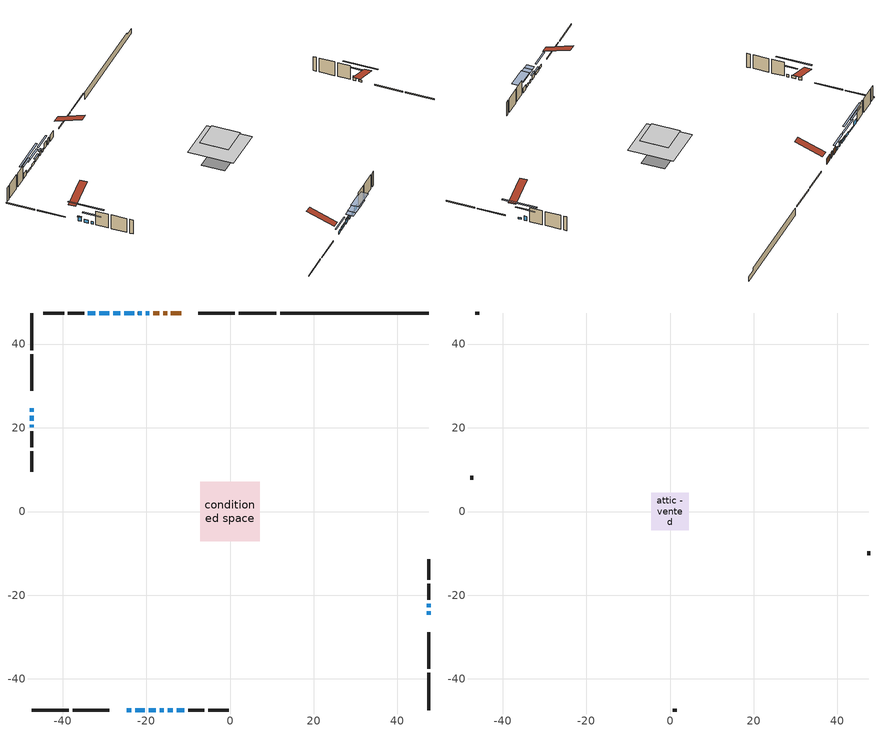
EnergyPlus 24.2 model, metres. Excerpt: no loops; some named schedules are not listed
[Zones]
conditioned space
 floor outside (Floor1 construction): -3.45,-3.45 -3.45,3.45 3.45,3.45 3.45,-3.45 z0.31
 floor adiabatic (AdiabaticFloorConstruction): -7.11,-7.11 -7.11,7.11 7.11,7.11 7.11,-7.11 z2.75
 floor foundation (Slab1 construction): -5.23,-3.63 -5.23,3.63 5.23,3.63 5.23,-3.63 z-2.13
 wall outside (RimJoist1 construction): 11.02,47.41 2.08,47.41 / -47.41,-47.41 -38.47,-47.41 / -47.41,47.41 -47.41,38.47 / 47.41,-47.41 47.41,-38.47 z0.31:0.61
 wall outside (RimJoist2 construction): 1.15,47.41 -7.53,47.41 / -37.54,-47.41 -28.86,-47.41 / -47.41,37.54 -47.41,28.86 / 47.41,-37.54 47.41,-28.86 z0.31:0.61
 wall outside (AdiabaticWallConstruction 1): -11.7,47.41 -14.1,47.41 / -15.03,47.41 -15.97,47.41 / -16.89,47.41 -18.36,47.41 z0.31:2.34
 wall outside (AdiabaticWallConstruction): -19.29,47.41 -20.16,47.41 z0.31:1.17; -21.08,47.41 -21.97,47.41 / -47.41,24.69 -47.41,23.8 / 47.41,-22.93 47.41,-22.03 / -32.16,47.41 -33.94,47.41 z0.31:1.81; -22.9,47.41 -25.24,47.41 z0.31:1.15; -24.69,-47.41 -23.55,-47.41 / -22.62,-47.41 -20.33,-47.41 / -47.41,20.73 -47.41,20.14 z0.31:1.2; -19.41,-47.41 -17.68,-47.41 z0.31:1.78; 47.41,-24.7 47.41,-23.85 z0.31:0.95; -26.16,47.41 -27.94,47.41 z0.31:1.1; -28.87,47.41 -31.23,47.41 z0.31:0.77; -47.41,22.88 -47.41,21.65 z0.31:1.3; -16.75,-47.41 -15.84,-47.41 / -14.91,-47.41 -13.69,-47.41 z0.31:1.23; -12.76,-47.41 -10.93,-47.41 z0.31:1.83
 wall outside (Wall1 construction): -34.87,47.41 -38.71,47.41 / -10,-47.41 -6.16,-47.41 / -47.41,19.21 -47.41,15.37 / 47.41,-21.11 47.41,-17.27 z0.31:5.19
 wall outside (Wall2 construction): -39.64,47.41 -44.57,47.41 / -5.24,-47.41 -0.3,-47.41 / -47.41,14.44 -47.41,9.51 / 47.41,-16.34 47.41,-11.4 z0.31:5.19
 wall foundation (FoundationWall1 construction): 11.95,47.41,-2.13 11.95,47.41,0.31 43.86,47.41,0.31 43.86,47.41,-0.48 47.41,47.41,-0.48 47.41,47.41,-2.13
 window (WindowConstruction): -19.29,47.41 -20.15,47.41 z0.31:1.17
 window (WindowConstruction 8): -21.08,47.41 -21.97,47.41 z0.31:1.81
 window (WindowConstruction 9): -22.9,47.41 -25.24,47.41 z0.31:1.15
 window (WindowConstruction 10): -24.69,-47.41 -23.55,-47.41 z0.31:1.2
 window (WindowConstruction 11): -22.62,-47.41 -20.34,-47.41 z0.31:1.2
 window (WindowConstruction 12): -19.41,-47.41 -17.68,-47.41 z0.31:1.78
 window (WindowConstruction 13): -47.41,24.69 -47.41,23.8 z0.31:1.81
 window (WindowConstruction 14): 47.41,-24.69 47.41,-23.86 z0.31:0.94
 window (WindowConstruction 1): -26.17,47.41 -27.94,47.41 z0.31:1.1
 window (WindowConstruction 15): -28.87,47.41 -31.23,47.41 z0.31:0.77
 window (WindowConstruction 16): -47.41,22.87 -47.41,21.65 z0.31:1.3
 window (WindowConstruction 2): -16.75,-47.41 -15.84,-47.41 z0.31:1.22
 window (WindowConstruction 3): -14.91,-47.41 -13.69,-47.41 z0.31:1.22
 window (WindowConstruction 4): -12.76,-47.41 -10.93,-47.41 z0.31:1.83
 window (WindowConstruction 5): -47.41,20.73 -47.41,20.14 z0.31:1.2
 window (WindowConstruction 6): 47.41,-22.93 47.41,-22.04 z0.31:1.81
 window (WindowConstruction 7): -32.16,47.41 -33.94,47.41 z0.31:1.81
 door (Door): -11.7,47.41 -14.1,47.41 z0.31:2.34
 door (Door 1): -15.03,47.41 -15.97,47.41 z0.31:2.34
 door (Door 2): -16.9,47.41 -18.36,47.41 z0.31:2.34
 ceiling adiabatic (AdiabaticFloorConstruction): 7.11,-7.11 7.11,7.11 -7.11,7.11 -7.11,-7.11 z2.75
attic - vented
 floor to conditioned space (Floor2 construction Reversed): -4.49,-4.49 -4.49,4.49 4.49,4.49 4.49,-4.49 z5.19
 wall outside (Wall3 construction): -45.5,47.41 -46.48,47.41 / 0.63,-47.41 1.61,-47.41 / -47.41,8.58 -47.41,7.6 / 47.41,-10.48 47.41,-9.49 z0.31:5.19
 roof outside (Roof1 construction): -10.77,47.41,5.19 -10.77,38.67,8.1 -8.46,38.67,8.1 -8.46,47.41,5.19; -25.62,-47.41,5.19 -25.62,-38.67,8.1 -27.93,-38.67,8.1 -27.93,-47.41,5.19; -47.41,25.62,5.19 -38.67,25.62,8.1 -38.67,27.93,8.1 -47.41,27.93,5.19; 47.41,-25.62,5.19 38.67,-25.62,8.1 38.67,-27.93,8.1 47.41,-27.93,5.19
shading: -22.79,47.41 -16.65,47.41 -16.65,47.82 -22.79,47.82 z3.81; -22.17,47.41 -20.88,47.41 -20.88,47.82 -22.17,47.82 z2.01; -25.44,47.41 -22.7,47.41 -22.7,47.82 -25.44,47.82 z1.35; -20.91,-47.41 -27.33,-47.41 -27.33,-47.82 -20.91,-47.82 z3.84; -20.13,-47.41 -22.82,-47.41 -22.82,-47.82 -20.13,-47.82 z1.4; -17.48,-47.41 -19.61,-47.41 -19.61,-47.82 -17.48,-47.82 z1.98; -47.41,23.6 -47.41,24.89 -47.82,24.89 -47.82,23.6 z2.01; 47.41,-18.77 47.41,-29.77 47.82,-29.77 47.82,-18.77 z6.02; -30.58,47.41 -23.53,47.41 -23.53,47.82 -30.58,47.82 z3.74; -36.31,47.41 -23.79,47.41 -23.79,47.82 -36.31,47.82 z5.85; -47.41,16.57 -47.41,27.96 -47.82,27.96 -47.82,16.57 z6.38; -13.2,-47.41 -19.39,-47.41 -19.39,-49.85 -13.2,-49.85 z3.86; -10.95,-47.41 -17.65,-47.41 -17.65,-49.85 -10.95,-49.85 z3.96; -8.29,-47.41 -15.4,-47.41 -15.4,-49.85 -8.29,-49.85 z4.47; -47.41,17.5 -47.41,23.37 -47.82,23.37 -47.82,17.5 z3.84; 47.41,-19.4 47.41,-25.57 47.82,-25.57 47.82,-19.4 z4.45; -36.58,47.41 -29.52,47.41 -29.52,47.82 -36.58,47.82 z4.45
[Building]
Building 1: Terrain=Suburbs
[Site:Location]
Abbotsford AP_BC: Latitude {deg}=49.03; Longitude {deg}=-122.36; Time Zone {hr}=-8; Elevation {m}=59; Keep Site Location Information=Yes
[Site:GroundTemperature:Shallow]
7.96212, 6.86663, 6.7789, 7.29877, 9.38574, 11.463, 13.2638, 14.4046, 14.5016, 13.5737, 11.8188, 9.80525
[Site:WaterMainsTemperature]
Calculation Method=Schedule; Temperature Schedule=mains temperature schedule
[Material] Roughness=Rough; Thermal Absorptance=0.9
Name | Thickness {m} | Conductivity {W/m-K} | Density {kg/m3} | Specific Heat {J/kg-K} | Solar Absorptance | Visible Absorptance
asphalt or fiberglass shingles | 0.00635 | 0.162714 | 1121.4 | 1465.45 | 0.4 | 0.4
ceiling loosefill ins | 0.0846667 | 0.0480833 | 16.02 | 1046.75 | 0.7 | 0.7
ceiling stud and cavity | 0.1397 | 0.11616 | 65.682 | 1177.47 | 0.7 | 0.7
concrete 4.0 in. | 0.1016 | 1.803125 | 2242.8 | 837.4 | 0.7 | 0.7
concrete 8.0 in. | 0.2032 | 1.803125 | 2242.8 | 837.4 | 0.7 | 0.7
door material | 0.04445 | 0.053851 | 512.64 | 1214.23 | 0.7 | 0.7
door material 1 | 0.04445 | 0.327969 | 512.64 | 1214.23 | 0.7 | 0.7
exterior vertical ins | 0.0477883 | 0.029427 | 32.04 | 1214.23 | 0.7 | 0.7
floor covering | 0.0127 | 0.0433444 | 54.468 | 1339.84 | 0.6 | 0.6
floor rigid ins | 0.103632 | 0.029427 | 32.04 | 1214.23 | 0.7 | 0.7
floor rigid ins 1; wall rigid ins | 0.512978 | 0.029427 | 32.04 | 1214.23 | 0.7 | 0.7
floor stud and cavity | 0.1397 | 0.174676 | 92.3553 | 1139.71 | 0.7 | 0.7
floor stud and cavity 1 | 0.1397 | 1.75129 | 37.0049 | 1207.88 | 0.7 | 0.7
furniture material conditioned space 1 | 0.1524 | 0.115458 | 640.8 | 1214.23 | 0.6 | 0.6
gypsum board | 0.0127 | 0.160291 | 801 | 837.4 | 0.6 | 0.6
gypsum board 1 | 0.0127 | 0.160291 | 801 | 837.4 | 0.7 | 0.7
osb sheathing 0.5 in. | 0.0127 | 0.115458 | 512.64 | 1214.23 | 0.7 | 0.7
osb sheathing 0.75 in. | 0.01905 | 0.115458 | 512.64 | 1214.23 | 0.7 | 0.7
osb sheathing 2.0 in. | 0.0508 | 0.115458 | 512.64 | 1214.23 | 0.7 | 0.7
rim joist rigid ins | 0.051816 | 0.029427 | 32.04 | 1214.23 | 0.7 | 0.7
rim joist stud and cavity | 0.0508 | 0.0451784 | 125.044 | 1163.47 | 0.6 | 0.6
rim joist stud and cavity 1 | 0.0508 | 0.0424527 | 125.044 | 1163.47 | 0.6 | 0.6
slab rigid ins | 0.00569302 | 0.029427 | 32.04 | 1214.23 | 0.7 | 0.7
wall stud and cavity | 0.1397 | 0.0923614 | 139.0536 | 1170.24 | 0.7 | 0.7
wall stud and cavity 1 | 0.1397 | 0.0919333 | 139.0536 | 1170.24 | 0.7 | 0.7
wall stud and cavity 2 | 0.0889 | 6.9971 | 50.32683 | 1063.81 | 0.6 | 0.6
wall stud and cavity 3 | 0.0889 | 0.380278 | 52.3479 | 1209.89 | 0.7 | 0.7
wall stud and cavity 4 | 0.0889 | 0.391764 | 83.0341 | 1211.67 | 0.7 | 0.7
wood siding | 0.0254 | 0.102417 | 544.68 | 1172.36 | 0.4 | 0.4
wood siding 1 | 0.00254 | 0.102417 | 544.68 | 1172.36 | 0.4 | 0.4
wood siding 2; wood siding 3; wood siding 4 | 0.0254 | 0.102417 | 544.68 | 1172.36 | 0.7 | 0.7
[WindowMaterial:SimpleGlazingSystem]
Name | U-Factor {W/m2-K} | Solar Heat Gain Coefficient
WindowMaterial | 2.51649 | 0.59
WindowMaterial 1 | 2.46539 | 0.61
WindowMaterial 10 | 2.56475 | 0.57
WindowMaterial 11 | 2.6363 | 0.53
WindowMaterial 12 | 2.55453 | 0.57
WindowMaterial 2 | 2.50173 | 0.59
WindowMaterial 3 | 2.47163 | 0.61
WindowMaterial 4 | 2.38476 | 0.65
WindowMaterial 5 | 2.57327 | 0.56
WindowMaterial 6 | 2.458574 | 0.61
WindowMaterial 7 | 2.48753 | 0.6
WindowMaterial 8 | 2.481286 | 0.6
WindowMaterial 9 | 2.464252 | 0.61
[Construction]
AdiabaticFloorConstruction: floor stud and cavity 1, floor rigid ins 1, osb sheathing 0.75 in., floor covering
AdiabaticWallConstruction: wood siding 3, wall rigid ins, wall stud and cavity 3, gypsum board
AdiabaticWallConstruction 1: wood siding 4, wall rigid ins, wall stud and cavity 3, gypsum board
Door; Door 2: door material
Door 1: door material 1
Floor1 construction: floor stud and cavity, floor rigid ins, osb sheathing 0.75 in., floor covering
Floor2 construction Reversed: gypsum board, ceiling stud and cavity, ceiling loosefill ins
FoundationWall1 construction: concrete 8.0 in., gypsum board 1
furniture construction conditioned space 1: furniture material conditioned space 1
PartitionWallConstruction: gypsum board, wall stud and cavity 4, gypsum board
RimJoist1 construction: wood siding 2, osb sheathing 2.0 in., rim joist stud and cavity
RimJoist2 construction: wood siding 2, rim joist rigid ins, osb sheathing 2.0 in., rim joist stud and cavity 1
Roof1 construction: asphalt or fiberglass shingles
Slab1 construction: slab rigid ins, concrete 4.0 in.
Wall1 construction: wood siding, osb sheathing 0.5 in., wall stud and cavity, gypsum board
Wall2 construction: wood siding, osb sheathing 0.5 in., wall stud and cavity 1, gypsum board
Wall3 construction: wood siding 1, wall stud and cavity 2
WindowConstruction: WindowMaterial
WindowConstruction 1: WindowMaterial 1
WindowConstruction 10; WindowConstruction 11: WindowMaterial 8
WindowConstruction 12: WindowMaterial 9
WindowConstruction 13; WindowConstruction 6; WindowConstruction 7; WindowConstruction 8: WindowMaterial 6
WindowConstruction 14: WindowMaterial 10
WindowConstruction 15: WindowMaterial 11
WindowConstruction 16: WindowMaterial 12
WindowConstruction 2: WindowMaterial 2
WindowConstruction 3: WindowMaterial 3
WindowConstruction 4: WindowMaterial 4
WindowConstruction 5: WindowMaterial 5
WindowConstruction 9: WindowMaterial 7
[Zone] Multiplier=1; Part of Total Floor Area=Yes
Name | Volume {m3}
attic - vented | 38.1232
conditioned space | 714.001
[Space]
Name | Zone | Volume {m3}
attic - vented 1 | attic - vented | 38.1232
conditioned space 1 | conditioned space | 714.001
[ZoneInfiltration:EffectiveLeakageArea]
infil attic - vented 1: Zone or Space=attic - vented 1; Schedule=Always On Discrete; Effective Air Leakage Area {cm2}=3648.91; Stack Coefficient=0.000541788; Wind Coefficient=1.57266e-05
[ZoneMixing]
whole house fan mix: Zone or Space=attic - vented; Schedule=Always On Continuous; Design Flow Rate Calculation Method=Flow/Zone; Design Flow Rate {m3/s}=0; Source Zone or Space=conditioned space
[SurfaceProperty:ExposedFoundationPerimeter]
Slab1: Exposed Perimeter Calculation Method=TotalExposedPerimeter; Total Exposed Perimeter {m}=35.46
[InternalMass] Zone or ZoneList=conditioned space; Space or SpaceList=conditioned space 1
Name | Construction | Surface Area {m2}
furniture mass conditioned space 1 | furniture construction conditioned space 1 | 130.236
partition wall mass | PartitionWallConstruction | 325.59
[Lights]
interior lighting: Zone or ZoneList or Space or SpaceList=conditioned space 1; Schedule=interior lighting schedule; Design Level Calculation Method=LightingLevel; Lighting Level {W}=343.2; Return Air Fraction=0; Fraction Radiant=0.6; Fraction Visible=0.2; Fraction Replaceable=1
[People]
occupants: Zone or ZoneList or Space or SpaceList=conditioned space 1; Number of People Schedule=occupants schedule; Number of People Calculation Method=People; Number of People=3; Fraction Radiant=0.314171; Sensible Heat Fraction=0.56303; Activity Level Schedule=occupants activity schedule; Carbon Dioxide Generation Rate {m3/s-W}=0; Enable ASHRAE 55 Comfort Warnings=No; Mean Radiant Temperature Calculation Type=EnclosureAveraged
[ElectricEquipment] Zone or ZoneList or Space or SpaceList=conditioned space 1; Design Level Calculation Method=EquipmentLevel
Name | Schedule | Design Level {W} | Fraction Latent | Fraction Radiant | Fraction Lost
clothes dryer | clothes dryer schedule | 140.772 | 0.015 | 0.081 | 0.85
clothes washer | clothes washer schedule | 32.1985 | 0.03 | 0.162 | 0.7
cooking range | cooking range schedule | 215.147 | 0.08 | 0.432 | 0.2
dishwasher | dishwasher schedule | 66.8632 | 0.3 | 0.18 | 0.4
fridge | fridge schedule | 72.9452 | 0 | 0.6 | 0
mech vent house fan | mech vent house fan schedule | 1.1875 | 0 | 0 | 1
mech vent house fan cfis | mech vent house fan cfis schedule | 0 | 0 | 0 | 0
misc plug loads | misc plug loads schedule | 494.7 | 0.045 | 0.513 | 0.1
whole house fan | Always On Discrete | 0 | 0 | 0 | 1
[OtherEquipment] Zone or ZoneList or Space or SpaceList=conditioned space 1; Design Level Calculation Method=EquipmentLevel
Name | Fuel Type | Schedule | Design Level {W} | Fraction Latent | Fraction Radiant | Fraction Lost
clothes dryer 1 | Electricity | clothes dryer schedule | 0 | 0.015 | 0.081 | 0.85
cooking range 1 | Electricity | cooking range schedule | 0 | 0.08 | 0.432 | 0.2
general water use latent | None | general water use schedule | 62.594 | 1 | 0 | 0
general water use sensible | None | general water use schedule | -61.6891 | 0 | 0.6 | 0
mech vent house fan latent load | None | Always On Discrete | 0 | 1 | 0 | 0
mech vent house fan sensible load | None | Always On Discrete | 0 | 0 | 0 | 0
water heater energy adjustment1 | NaturalGas | Always On Discrete | 0.01 | 0 | 0 | 1
[ZoneInfiltration:DesignFlowRate] Zone or ZoneList or Space or SpaceList=conditioned space 1; Schedule=Always On Discrete; Design Flow Rate Calculation Method=Flow/Zone; Design Flow Rate {m3/s}=0
infil flow; natural vent flow; whole house fan flow
[Foundation:Kiva]
Foundation Kiva 1: Initial Indoor Air Temperature {C}=18; Wall Height Above Grade {m}=0.309982; Wall Depth Below Slab {m}=0.2032; Custom Block Material Name 1=exterior vertical ins; Custom Block Depth 1 {m}=2.43998; Custom Block X Position 1 {m}=0.2159; Custom Block Z Position 1 {m}=0
[Foundation:Kiva:Settings]
Soil Conductivity {W/m-K}=0.849921; Soil Density {kg/m3}=1842.3; Soil Specific Heat {J/kg-K}=418.7; Ground Solar Absorptivity=0.9; Ground Thermal Absorptivity=0.9; Ground Surface Roughness {m}=0.03; Far-Field Width {m}=40; Deep-Ground Boundary Condition=ZeroFlux; Deep-Ground Depth {m}=40; Minimum Cell Dimension {m}=0.2; Maximum Cell Growth Coefficient=3; Simulation Timestep=Timestep
[Exterior:Lights]
exterior lighting: Schedule=exterior lighting schedule; Design Level {W}=75.6
[Schedule:Constant]
Name | Hourly Value
Always On Continuous; mech vent house fan schedule; mech vent house fan cfis schedule; Always On Discrete | 1
occupants activity schedule | 117.228
fridge schedule | 0
[Schedule:Week:Daily]
interior lighting schedule Week Rule - Jan1-Jan27: interior lighting schedule day, interior lighting schedule day, interior lighting schedule day, interior lighting schedule day, interior lighting schedule day, interior lighting schedule day, interior lighting schedule day, interior lighting schedule default day, interior lighting schedule default day, interior lighting schedule default day, interior lighting schedule default day, interior lighting schedule default day
interior lighting schedule Week Rule - Jan28-Feb3: interior lighting schedule day, interior lighting schedule day, interior lighting schedule day, interior lighting schedule day, interior lighting schedule day 1, interior lighting schedule day 1, interior lighting schedule day 1, interior lighting schedule default day, interior lighting schedule default day, interior lighting schedule default day, interior lighting schedule default day, interior lighting schedule default day
interior lighting schedule Week Rule - Feb4-Feb24: interior lighting schedule day 1, interior lighting schedule day 1, interior lighting schedule day 1, interior lighting schedule day 1, interior lighting schedule day 1, interior lighting schedule day 1, interior lighting schedule day 1, interior lighting schedule default day, interior lighting schedule default day, interior lighting schedule default day, interior lighting schedule default day, interior lighting schedule default day
interior lighting schedule Week Rule - Feb25-Mar3: interior lighting schedule day 1, interior lighting schedule day 1, interior lighting schedule day 1, interior lighting schedule day 1, interior lighting schedule day 2, interior lighting schedule day 2, interior lighting schedule day 2, interior lighting schedule default day, interior lighting schedule default day, interior lighting schedule default day, interior lighting schedule default day, interior lighting schedule default day
interior lighting schedule Week Rule - Mar4-Mar31: interior lighting schedule day 2, interior lighting schedule day 2, interior lighting schedule day 2, interior lighting schedule day 2, interior lighting schedule day 2, interior lighting schedule day 2, interior lighting schedule day 2, interior lighting schedule default day, interior lighting schedule default day, interior lighting schedule default day, interior lighting schedule default day, interior lighting schedule default day
interior lighting schedule Week Rule - Apr1-Apr28: interior lighting schedule day 3, interior lighting schedule day 3, interior lighting schedule day 3, interior lighting schedule day 3, interior lighting schedule day 3, interior lighting schedule day 3, interior lighting schedule day 3, interior lighting schedule default day, interior lighting schedule default day, interior lighting schedule default day, interior lighting schedule default day, interior lighting schedule default day
interior lighting schedule Week Rule - Apr29-May5: interior lighting schedule day 3, interior lighting schedule day 3, interior lighting schedule day 4, interior lighting schedule day 4, interior lighting schedule day 4, interior lighting schedule day 4, interior lighting schedule day 4, interior lighting schedule default day, interior lighting schedule default day, interior lighting schedule default day, interior lighting schedule default day, interior lighting schedule default day
interior lighting schedule Week Rule - May6-May26: interior lighting schedule day 4, interior lighting schedule day 4, interior lighting schedule day 4, interior lighting schedule day 4, interior lighting schedule day 4, interior lighting schedule day 4, interior lighting schedule day 4, interior lighting schedule default day, interior lighting schedule default day, interior lighting schedule default day, interior lighting schedule default day, interior lighting schedule default day
interior lighting schedule Week Rule - May27-Jun2: interior lighting schedule day 4, interior lighting schedule day 4, interior lighting schedule day 4, interior lighting schedule day 4, interior lighting schedule day 4, interior lighting schedule day 5, interior lighting schedule day 5, interior lighting schedule default day, interior lighting schedule default day, interior lighting schedule default day, interior lighting schedule default day, interior lighting schedule default day
interior lighting schedule Week Rule - Jun3-Jun30: interior lighting schedule day 5, interior lighting schedule day 5, interior lighting schedule day 5, interior lighting schedule day 5, interior lighting schedule day 5, interior lighting schedule day 5, interior lighting schedule day 5, interior lighting schedule default day, interior lighting schedule default day, interior lighting schedule default day, interior lighting schedule default day, interior lighting schedule default day
interior lighting schedule Week Rule - Jul1-Jul28: interior lighting schedule day 6, interior lighting schedule day 6, interior lighting schedule day 6, interior lighting schedule day 6, interior lighting schedule day 6, interior lighting schedule day 6, interior lighting schedule day 6, interior lighting schedule default day, interior lighting schedule default day, interior lighting schedule default day, interior lighting schedule default day, interior lighting schedule default day
interior lighting schedule Week Rule - Jul29-Aug4: interior lighting schedule day 6, interior lighting schedule day 6, interior lighting schedule day 6, interior lighting schedule day 7, interior lighting schedule day 7, interior lighting schedule day 7, interior lighting schedule day 7, interior lighting schedule default day, interior lighting schedule default day, interior lighting schedule default day, interior lighting schedule default day, interior lighting schedule default day
interior lighting schedule Week Rule - Aug5-Aug25: interior lighting schedule day 7, interior lighting schedule day 7, interior lighting schedule day 7, interior lighting schedule day 7, interior lighting schedule day 7, interior lighting schedule day 7, interior lighting schedule day 7, interior lighting schedule default day, interior lighting schedule default day, interior lighting schedule default day, interior lighting schedule default day, interior lighting schedule default day
interior lighting schedule Week Rule - Aug26-Sep1: interior lighting schedule day 7, interior lighting schedule day 7, interior lighting schedule day 7, interior lighting schedule day 7, interior lighting schedule day 7, interior lighting schedule day 7, interior lighting schedule day 8, interior lighting schedule default day, interior lighting schedule default day, interior lighting schedule default day, interior lighting schedule default day, interior lighting schedule default day
interior lighting schedule Week Rule - Sep2-Sep29: interior lighting schedule day 8, interior lighting schedule day 8, interior lighting schedule day 8, interior lighting schedule day 8, interior lighting schedule day 8, interior lighting schedule day 8, interior lighting schedule day 8, interior lighting schedule default day, interior lighting schedule default day, interior lighting schedule default day, interior lighting schedule default day, interior lighting schedule default day
interior lighting schedule Week Rule - Sep30-Oct6: interior lighting schedule day 8, interior lighting schedule day 9, interior lighting schedule day 9, interior lighting schedule day 9, interior lighting schedule day 9, interior lighting schedule day 9, interior lighting schedule day 9, interior lighting schedule default day, interior lighting schedule default day, interior lighting schedule default day, interior lighting schedule default day, interior lighting schedule default day
interior lighting schedule Week Rule - Oct7-Oct27: interior lighting schedule day 9, interior lighting schedule day 9, interior lighting schedule day 9, interior lighting schedule day 9, interior lighting schedule day 9, interior lighting schedule day 9, interior lighting schedule day 9, interior lighting schedule default day, interior lighting schedule default day, interior lighting schedule default day, interior lighting schedule default day, interior lighting schedule default day
interior lighting schedule Week Rule - Oct28-Nov3: interior lighting schedule day 9, interior lighting schedule day 9, interior lighting schedule day 9, interior lighting schedule day 9, interior lighting schedule day 10, interior lighting schedule day 10, interior lighting schedule day 10, interior lighting schedule default day, interior lighting schedule default day, interior lighting schedule default day, interior lighting schedule default day, interior lighting schedule default day
interior lighting schedule Week Rule - Nov4-Nov24: interior lighting schedule day 10, interior lighting schedule day 10, interior lighting schedule day 10, interior lighting schedule day 10, interior lighting schedule day 10, interior lighting schedule day 10, interior lighting schedule day 10, interior lighting schedule default day, interior lighting schedule default day, interior lighting schedule default day, interior lighting schedule default day, interior lighting schedule default day
interior lighting schedule Week Rule - Nov25-Dec1: interior lighting schedule day 10, interior lighting schedule day 10, interior lighting schedule day 10, interior lighting schedule day 10, interior lighting schedule day 10, interior lighting schedule day 10, interior lighting schedule day 11, interior lighting schedule default day, interior lighting schedule default day, interior lighting schedule default day, interior lighting schedule default day, interior lighting schedule default day
interior lighting schedule Week Rule - Dec2-Dec31: interior lighting schedule day 11, interior lighting schedule day 11, interior lighting schedule day 11, interior lighting schedule day 11, interior lighting schedule day 11, interior lighting schedule day 11, interior lighting schedule day 11, interior lighting schedule default day, interior lighting schedule default day, interior lighting schedule default day, interior lighting schedule default day, interior lighting schedule default day
occupants schedule Week Rule - Jan1-Dec31: occupants schedule day, occupants schedule day, occupants schedule day, occupants schedule day, occupants schedule day, occupants schedule day, occupants schedule day, occupants schedule default day, occupants schedule default day, occupants schedule default day, occupants schedule default day, occupants schedule default day
clothes dryer schedule Week Rule - Jan1-Dec31: clothes dryer schedule day, clothes dryer schedule day, clothes dryer schedule day, clothes dryer schedule day, clothes dryer schedule day, clothes dryer schedule day, clothes dryer schedule day, clothes dryer schedule default day, clothes dryer schedule default day, clothes dryer schedule default day, clothes dryer schedule default day, clothes dryer schedule default day
clothes washer schedule Week Rule - Jan1-Dec31: clothes washer schedule day, clothes washer schedule day, clothes washer schedule day, clothes washer schedule day, clothes washer schedule day, clothes washer schedule day, clothes washer schedule day, clothes washer schedule default day, clothes washer schedule default day, clothes washer schedule default day, clothes washer schedule default day, clothes washer schedule default day
cooking range schedule Week Rule - Jan1-Dec31: cooking range schedule day, cooking range schedule day, cooking range schedule day, cooking range schedule day, cooking range schedule day, cooking range schedule day, cooking range schedule day, cooking range schedule default day, cooking range schedule default day, cooking range schedule default day, cooking range schedule default day, cooking range schedule default day
dishwasher schedule Week Rule - Jan1-Dec31: dishwasher schedule day, dishwasher schedule day, dishwasher schedule day, dishwasher schedule day, dishwasher schedule day, dishwasher schedule day, dishwasher schedule day, dishwasher schedule default day, dishwasher schedule default day, dishwasher schedule default day, dishwasher schedule default day, dishwasher schedule default day
misc plug loads schedule Week Rule - Jan1-Dec31: misc plug loads schedule day, misc plug loads schedule day, misc plug loads schedule day, misc plug loads schedule day, misc plug loads schedule day, misc plug loads schedule day, misc plug loads schedule day, misc plug loads schedule default day, misc plug loads schedule default day, misc plug loads schedule default day, misc plug loads schedule default day, misc plug loads schedule default day
general water use schedule Week Rule - Jan1-Dec31: general water use schedule day, general water use schedule day, general water use schedule day, general water use schedule day, general water use schedule day, general water use schedule day, general water use schedule day, general water use schedule default day, general water use schedule default day, general water use schedule default day, general water use schedule default day, general water use schedule default day
exterior lighting schedule Week Rule - Jan1-Jan27: exterior lighting schedule day, exterior lighting schedule day, exterior lighting schedule day, exterior lighting schedule day, exterior lighting schedule day, exterior lighting schedule day, exterior lighting schedule day, exterior lighting schedule default day, exterior lighting schedule default day, exterior lighting schedule default day, exterior lighting schedule default day, exterior lighting schedule default day
exterior lighting schedule Week Rule - Jan28-Feb3: exterior lighting schedule day, exterior lighting schedule day, exterior lighting schedule day, exterior lighting schedule day, exterior lighting schedule day 1, exterior lighting schedule day 1, exterior lighting schedule day 1, exterior lighting schedule default day, exterior lighting schedule default day, exterior lighting schedule default day, exterior lighting schedule default day, exterior lighting schedule default day
exterior lighting schedule Week Rule - Feb4-Feb24: exterior lighting schedule day 1, exterior lighting schedule day 1, exterior lighting schedule day 1, exterior lighting schedule day 1, exterior lighting schedule day 1, exterior lighting schedule day 1, exterior lighting schedule day 1, exterior lighting schedule default day, exterior lighting schedule default day, exterior lighting schedule default day, exterior lighting schedule default day, exterior lighting schedule default day
exterior lighting schedule Week Rule - Feb25-Mar3: exterior lighting schedule day 1, exterior lighting schedule day 1, exterior lighting schedule day 1, exterior lighting schedule day 1, exterior lighting schedule day 2, exterior lighting schedule day 2, exterior lighting schedule day 2, exterior lighting schedule default day, exterior lighting schedule default day, exterior lighting schedule default day, exterior lighting schedule default day, exterior lighting schedule default day
exterior lighting schedule Week Rule - Mar4-Mar31: exterior lighting schedule day 2, exterior lighting schedule day 2, exterior lighting schedule day 2, exterior lighting schedule day 2, exterior lighting schedule day 2, exterior lighting schedule day 2, exterior lighting schedule day 2, exterior lighting schedule default day, exterior lighting schedule default day, exterior lighting schedule default day, exterior lighting schedule default day, exterior lighting schedule default day
exterior lighting schedule Week Rule - Apr1-Apr28: exterior lighting schedule day 3, exterior lighting schedule day 3, exterior lighting schedule day 3, exterior lighting schedule day 3, exterior lighting schedule day 3, exterior lighting schedule day 3, exterior lighting schedule day 3, exterior lighting schedule default day, exterior lighting schedule default day, exterior lighting schedule default day, exterior lighting schedule default day, exterior lighting schedule default day
exterior lighting schedule Week Rule - Apr29-May5: exterior lighting schedule day 3, exterior lighting schedule day 3, exterior lighting schedule day 4, exterior lighting schedule day 4, exterior lighting schedule day 4, exterior lighting schedule day 4, exterior lighting schedule day 4, exterior lighting schedule default day, exterior lighting schedule default day, exterior lighting schedule default day, exterior lighting schedule default day, exterior lighting schedule default day
exterior lighting schedule Week Rule - May6-May26: exterior lighting schedule day 4, exterior lighting schedule day 4, exterior lighting schedule day 4, exterior lighting schedule day 4, exterior lighting schedule day 4, exterior lighting schedule day 4, exterior lighting schedule day 4, exterior lighting schedule default day, exterior lighting schedule default day, exterior lighting schedule default day, exterior lighting schedule default day, exterior lighting schedule default day
exterior lighting schedule Week Rule - May27-Jun2: exterior lighting schedule day 4, exterior lighting schedule day 4, exterior lighting schedule day 4, exterior lighting schedule day 4, exterior lighting schedule day 4, exterior lighting schedule day 5, exterior lighting schedule day 5, exterior lighting schedule default day, exterior lighting schedule default day, exterior lighting schedule default day, exterior lighting schedule default day, exterior lighting schedule default day
exterior lighting schedule Week Rule - Jun3-Jun30: exterior lighting schedule day 5, exterior lighting schedule day 5, exterior lighting schedule day 5, exterior lighting schedule day 5, exterior lighting schedule day 5, exterior lighting schedule day 5, exterior lighting schedule day 5, exterior lighting schedule default day, exterior lighting schedule default day, exterior lighting schedule default day, exterior lighting schedule default day, exterior lighting schedule default day
exterior lighting schedule Week Rule - Jul1-Jul28: exterior lighting schedule day 6, exterior lighting schedule day 6, exterior lighting schedule day 6, exterior lighting schedule day 6, exterior lighting schedule day 6, exterior lighting schedule day 6, exterior lighting schedule day 6, exterior lighting schedule default day, exterior lighting schedule default day, exterior lighting schedule default day, exterior lighting schedule default day, exterior lighting schedule default day
exterior lighting schedule Week Rule - Jul29-Aug4: exterior lighting schedule day 6, exterior lighting schedule day 6, exterior lighting schedule day 6, exterior lighting schedule day 7, exterior lighting schedule day 7, exterior lighting schedule day 7, exterior lighting schedule day 7, exterior lighting schedule default day, exterior lighting schedule default day, exterior lighting schedule default day, exterior lighting schedule default day, exterior lighting schedule default day
[Schedule:Year]
interior lighting schedule: interior lighting schedule Week Rule - Jan1-Jan27, 1, 1, 1, 27, interior lighting schedule Week Rule - Jan28-Feb3, 1, 28, 2, 3, interior lighting schedule Week Rule - Feb4-Feb24, 2, 4, 2, 24, interior lighting schedule Week Rule - Feb25-Mar3, 2, 25, 3, 3, interior lighting schedule Week Rule - Mar4-Mar31, 3, 4, 3, 31, interior lighting schedule Week Rule - Apr1-Apr28, 4, 1, 4, 28, interior lighting schedule Week Rule - Apr29-May5, 4, 29, 5, 5, interior lighting schedule Week Rule - May6-May26, 5, 6, 5, 26, interior lighting schedule Week Rule - May27-Jun2, 5, 27, 6, 2, interior lighting schedule Week Rule - Jun3-Jun30, 6, 3, 6, 30, interior lighting schedule Week Rule - Jul1-Jul28, 7, 1, 7, 28, interior lighting schedule Week Rule - Jul29-Aug4, 7, 29, 8, 4, interior lighting schedule Week Rule - Aug5-Aug25, 8, 5, 8, 25, interior lighting schedule Week Rule - Aug26-Sep1, 8, 26, 9, 1, interior lighting schedule Week Rule - Sep2-Sep29, 9, 2, 9, 29, interior lighting schedule Week Rule - Sep30-Oct6, 9, 30, 10, 6, interior lighting schedule Week Rule - Oct7-Oct27, 10, 7, 10, 27, interior lighting schedule Week Rule - Oct28-Nov3, 10, 28, 11, 3, interior lighting schedule Week Rule - Nov4-Nov24, 11, 4, 11, 24, interior lighting schedule Week Rule - Nov25-Dec1, 11, 25, 12, 1, interior lighting schedule Week Rule - Dec2-Dec31, 12, 2, 12, 31
occupants schedule: occupants schedule Week Rule - Jan1-Dec31, 1, 1, 12, 31
clothes dryer schedule: clothes dryer schedule Week Rule - Jan1-Dec31, 1, 1, 12, 31
clothes washer schedule: clothes washer schedule Week Rule - Jan1-Dec31, 1, 1, 12, 31
cooking range schedule: cooking range schedule Week Rule - Jan1-Dec31, 1, 1, 12, 31
dishwasher schedule: dishwasher schedule Week Rule - Jan1-Dec31, 1, 1, 12, 31
misc plug loads schedule: misc plug loads schedule Week Rule - Jan1-Dec31, 1, 1, 12, 31
general water use schedule: general water use schedule Week Rule - Jan1-Dec31, 1, 1, 12, 31
exterior lighting schedule: exterior lighting schedule Week Rule - Jan1-Jan27, 1, 1, 1, 27, exterior lighting schedule Week Rule - Jan28-Feb3, 1, 28, 2, 3, exterior lighting schedule Week Rule - Feb4-Feb24, 2, 4, 2, 24, exterior lighting schedule Week Rule - Feb25-Mar3, 2, 25, 3, 3, exterior lighting schedule Week Rule - Mar4-Mar31, 3, 4, 3, 31, exterior lighting schedule Week Rule - Apr1-Apr28, 4, 1, 4, 28, exterior lighting schedule Week Rule - Apr29-May5, 4, 29, 5, 5, exterior lighting schedule Week Rule - May6-May26, 5, 6, 5, 26, exterior lighting schedule Week Rule - May27-Jun2, 5, 27, 6, 2, exterior lighting schedule Week Rule - Jun3-Jun30, 6, 3, 6, 30, exterior lighting schedule Week Rule - Jul1-Jul28, 7, 1, 7, 28, exterior lighting schedule Week Rule - Jul29-Aug4, 7, 29, 8, 4, exterior lighting schedule Week Rule - Aug5-Aug25, 8, 5, 8, 25, exterior lighting schedule Week Rule - Aug26-Sep1, 8, 26, 9, 1, exterior lighting schedule Week Rule - Sep2-Sep29, 9, 2, 9, 29, exterior lighting schedule Week Rule - Sep30-Oct6, 9, 30, 10, 6, exterior lighting schedule Week Rule - Oct7-Oct27, 10, 7, 10, 27, exterior lighting schedule Week Rule - Oct28-Nov3, 10, 28, 11, 3, exterior lighting schedule Week Rule - Nov4-Nov24, 11, 4, 11, 24, exterior lighting schedule Week Rule - Nov25-Dec1, 11, 25, 12, 1, exterior lighting schedule Week Rule - Dec2-Dec31, 12, 2, 12, 31
[Schedule:Compact]
mains temperature schedule: Through: 01/01, For: AllDays, Until: 24:00, 11.2911, Through: 01/02, For: AllDays, Until: 24:00, 11.2528, Through: 01/03, For: AllDays, Until: 24:00, 11.2156, Through: 01/04, For: AllDays, Until: 24:00, 11.1794, Through: 01/05, For: AllDays, Until: 24:00, 11.1439, Through: 01/06, For: AllDays, Until: 24:00, 11.1089, Through: 01/07, For: AllDays, Until: 24:00, 11.075, Through: 01/08, For: AllDays, Until: 24:00, 11.0417, Through: 01/09, For: AllDays, Until: 24:00, 11.0094, Through: 01/10, For: AllDays, Until: 24:00, 10.9778, Through: 01/11, For: AllDays, Until: 24:00, 10.9467, Through: 01/12, For: AllDays, Until: 24:00, 10.9167, Through: 01/13, For: AllDays, Until: 24:00, 10.8878, Through: 01/14, For: AllDays, Until: 24:00, 10.8594, Through: 01/15, For: AllDays, Until: 24:00, 10.8322, Through: 01/16, For: AllDays, Until: 24:00, 10.8061, Through: 01/17, For: AllDays, Until: 24:00, 10.7806, Through: 01/18, For: AllDays, Until: 24:00, 10.7556, Through: 01/19, For: AllDays, Until: 24:00, 10.7317, Through: 01/20, For: AllDays, Until: 24:00, 10.7089, Through: 01/21, For: AllDays, Until: 24:00, 10.6872, Through: 01/22, For: AllDays, Until: 24:00, 10.6661, Through: 01/23, For: AllDays, Until: 24:00, 10.6461, Through: 01/24, For: AllDays, Until: 24:00, 10.6267, Through: 01/25, For: AllDays, Until: 24:00, 10.6083, Through: 01/26, For: AllDays, Until: 24:00, 10.5911, Through: 01/27, For: AllDays, Until: 24:00, 10.575, Through: 01/28, For: AllDays, Until: 24:00, 10.5594, Through: 01/29, For: AllDays, Until: 24:00, 10.545, Through: 01/30, For: AllDays, Until: 24:00, 10.5317, Through: 01/31, For: AllDays, Until: 24:00, 10.5194, Through: 02/01, For: AllDays, Until: 24:00, 10.5078, Through: 02/02, For: AllDays, Until: 24:00, 10.4972, Through: 02/03, For: AllDays, Until: 24:00, 10.4878, Through: 02/04, For: AllDays, Until: 24:00, 10.4789, Through: 02/05, For: AllDays, Until: 24:00, 10.4717, Through: 02/06, For: AllDays, Until: 24:00, 10.465, Through: 02/07, For: AllDays, Until: 24:00, 10.4594, Through: 02/08, For: AllDays, Until: 24:00, 10.4544, Through: 02/09, For: AllDays, Until: 24:00, 10.4511, Through: 02/10, For: AllDays, Until: 24:00, 10.4483, Through: 02/11, For: AllDays, Until: 24:00, 10.4467, Through: 02/12, For: AllDays, Until: 24:00, 10.4461, Through: 02/13, For: AllDays, Until: 24:00, 10.4467, Through: 02/14, For: AllDays, Until: 24:00, 10.4478, Through: 02/15, For: AllDays, Until: 24:00, 10.45, Through: 02/16, For: AllDays, Until: 24:00, 10.4533, Through: 02/17, For: AllDays, Until: 24:00, 10.4578, Through: 02/18, For: AllDays, Until: 24:00, 10.4628, Through: 02/19, For: AllDays, Until: 24:00, 10.4694, Through: 02/20, For: AllDays, Until: 24:00, 10.4767, Through: 02/21, For: AllDays, Until: 24:00, 10.485, Through: 02/22, For: AllDays, Until: 24:00, 10.4939, Through: 02/23, For: AllDays, Until: 24:00, 10.5044, Through: 02/24, For: AllDays, Until: 24:00, 10.5156, Through: 02/25, For: AllDays, Until: 24:00, 10.5278, Through: 02/26, For: AllDays, Until: 24:00, 10.5406, Through: 02/27, For: AllDays, Until: 24:00, 10.555, Through: 02/28, For: AllDays, Until: 24:00, 10.57, Through: 03/01, For: AllDays, Until: 24:00, 10.5861, Through: 03/02, For: AllDays, Until: 24:00, 10.6028, Through: 03/03, For: AllDays, Until: 24:00, 10.6211, Through: 03/04, For: AllDays, Until: 24:00, 10.64, Through: 03/05, For: AllDays, Until: 24:00, 10.6594, Through: 03/06, For: AllDays, Until: 24:00, 10.68, Through: 03/07, For: AllDays, Until: 24:00, 10.7017, Through: 03/08, For: AllDays, Until: 24:00, 10.7244, Through: 03/09, For: AllDays, Until: 24:00, 10.7478, Through: 03/10, For: AllDays, Until: 24:00, 10.7722, Through: 03/11, For: AllDays, Until: 24:00, 10.7978, Through: 03/12, For: AllDays, Until: 24:00, 10.8239, Through: 03/13, For: AllDays, Until: 24:00, 10.8511, Through: 03/14, For: AllDays, Until: 24:00, 10.8789, Through: 03/15, For: AllDays, Until: 24:00, 10.9078, Through: 03/16, For: AllDays, Until: 24:00, 10.9372, Through: 03/17, For: AllDays, Until: 24:00, 10.9678, Through: 03/18, For: AllDays, Until: 24:00, 10.9989, Through: 03/19, For: AllDays, Until: 24:00, 11.0311, Through: 03/20, For: AllDays, Until: 24:00, 11.0644, Through: 03/21, For: AllDays, Until: 24:00, 11.0978, Through: 03/22, For: AllDays, Until: 24:00, 11.1328, Through: 03/23, For: AllDays, Until: 24:00, 11.1678, Through: 03/24, For: AllDays, Until: 24:00, 11.2039, Through: 03/25, For: AllDays, Until: 24:00, 11.2411, Through: 03/26, For: AllDays, Until: 24:00, 11.2789, Through: 03/27, For: AllDays, Until: 24:00, 11.3172, Through: 03/28, For: AllDays, Until: 24:00, 11.3567, Through: 03/29, For: AllDays, Until: 24:00, 11.3961, Through: 03/30, For: AllDays, Until: 24:00, 11.4367, Through: 03/31, For: AllDays, Until: 24:00, 11.4783, Through: 04/01, For: AllDays, Until: 24:00, 11.52, Through: 04/02, For: AllDays, Until: 24:00, 11.5628, Through: 04/03, For: AllDays, Until: 24:00, 11.6061, Through: 04/04, For: AllDays, Until: 24:00, 11.65, Through: 04/05, For: AllDays, Until: 24:00, 11.695, Through: 04/06, For: AllDays, Until: 24:00, 11.74, Through: 04/07, For: AllDays, Until: 24:00, 11.7861, Through: 04/08, For: AllDays, Until: 24:00, 11.8322, Through: 04/09, For: AllDays, Until: 24:00, 11.8794, Through: 04/10, For: AllDays, Until: 24:00, 11.9272, Through: 04/11, For: AllDays, Until: 24:00, 11.975, Through: 04/12, For: AllDays, Until: 24:00, 12.0239, Through: 04/13, For: AllDays, Until: 24:00, 12.0733, Through: 04/14, For: AllDays, Until: 24:00, 12.1228, Through: 04/15, For: AllDays, Until: 24:00, 12.1733, Through: 04/16, For: AllDays, Until: 24:00, 12.2239, Through: 04/17, For: AllDays, Until: 24:00, 12.275, Through: 04/18, For: AllDays, Until: 24:00, 12.3267, Through: 04/19, For: AllDays, Until: 24:00, 12.3789, Through: 04/20, For: AllDays, Until: 24:00, 12.4311, Through: 04/21, For: AllDays, Until: 24:00, 12.4839, Through: 04/22, For: AllDays, Until: 24:00, 12.5372, Through: 04/23, For: AllDays, Until: 24:00, 12.5911, Through: 04/24, For: AllDays, Until: 24:00, 12.645, Through: 04/25, For: AllDays, Until: 24:00, 12.6994, Through: 04/26, For: AllDays, Until: 24:00, 12.7539, Through: 04/27, For: AllDays, Until: 24:00, 12.8089, Through: 04/28, For: AllDays, Until: 24:00, 12.8644, Through: 04/29, For: AllDays, Until: 24:00, 12.92, Through: 04/30, For: AllDays, Until: 24:00, 12.9761, Through: 05/01, For: AllDays, Until: 24:00, 13.0317, Through: 05/02, For: AllDays, Until: 24:00, 13.0883, Through: 05/03, For: AllDays, Until: 24:00, 13.145, Through: 05/04, For: AllDays, Until: 24:00, 13.2017, Through: 05/05, For: AllDays, Until: 24:00, 13.2583, Through: 05/06, For: AllDays, Until: 24:00, 13.3156, Through: 05/07, For: AllDays, Until: 24:00, 13.3728, Through: 05/08, For: AllDays, Until: 24:00, 13.43, Through: 05/09, For: AllDays, Until: 24:00, 13.4872, Through: 05/10, For: AllDays, Until: 24:00, 13.545, Through: 05/11, For: AllDays, Until: 24:00, 13.6022, Through: 05/12, For: AllDays, Until: 24:00, 13.66, Through: 05/13, For: AllDays, Until: 24:00, 13.7178, Through: 05/14, For: AllDays, Until: 24:00, 13.7756, Through: 05/15, For: AllDays, Until: 24:00, 13.8333, Through: 05/16, For: AllDays, Until: 24:00, 13.8911, Through: 05/17, For: AllDays, Until: 24:00, 13.9489, Through: 05/18, For: AllDays, Until: 24:00, 14.0061, Through: 05/19, For: AllDays, Until: 24:00, 14.0639, Through: 05/20, For: AllDays, Until: 24:00, 14.1217, Through: 05/21, For: AllDays, Until: 24:00, 14.1789, Through: 05/22, For: AllDays, Until: 24:00, 14.2361, Through: 05/23, For: AllDays, Until: 24:00, 14.2933, Through: 05/24, For: AllDays, Until: 24:00, 14.3506, Through: 05/25, For: AllDays, Until: 24:00, 14.4072, Through: 05/26, For: AllDays, Until: 24:00, 14.4639, Through: 05/27, For: AllDays, Until: 24:00, 14.5206, Through: 05/28, For: AllDays, Until: 24:00, 14.5767, Through: 05/29, For: AllDays, Until: 24:00, 14.6328, Through: 05/30, For: AllDays, Until: 24:00, 14.6883, Through: 05/31, For: AllDays, Until: 24:00, 14.7439, Through: 06/01, For: AllDays, Until: 24:00, 14.7994, Through: 06/02, For: AllDays, Until: 24:00, 14.8544, Through: 06/03, For: AllDays, Until: 24:00, 14.9089, Through: 06/04, For: AllDays, Until: 24:00, 14.9633, Through: 06/05, For: AllDays, Until: 24:00, 15.0172, Through: 06/06, For: AllDays, Until: 24:00, 15.0706, Through: 06/07, For: AllDays, Until: 24:00, 15.1239, Through: 06/08, For: AllDays, Until: 24:00, 15.1767, Through: 06/09, For: AllDays, Until: 24:00, 15.2294, Through: 06/10, For: AllDays, Until: 24:00, 15.2811, Through: 06/11, For: AllDays, Until: 24:00, 15.3328, Through: 06/12, For: AllDays, Until: 24:00, 15.3839, Through: 06/13, For: AllDays, Until: 24:00, 15.435, Through: 06/14, For: AllDays, Until: 24:00, 15.485, Through: 06/15, For: AllDays, Until: 24:00, 15.5344, Through: 06/16, For: AllDays, Until: 24:00, 15.5839, Through: 06/17, For: AllDays, Until: 24:00, 15.6322, Through: 06/18, For: AllDays, Until: 24:00, 15.6806, Through: 06/19, For: AllDays, Until: 24:00, 15.7278, Through: 06/20, For: AllDays, Until: 24:00, 15.775, Through: 06/21, For: AllDays, Until: 24:00, 15.8211, Through: 06/22, For: AllDays, Until: 24:00, 15.8672, Through: 06/23, For: AllDays, Until: 24:00, 15.9122, Through: 06/24, For: AllDays, Until: 24:00, 15.9567, Through: 06/25, For: AllDays, Until: 24:00, 16.0006, Through: 06/26, For: AllDays, Until: 24:00, 16.0439, Through: 06/27, For: AllDays, Until: 24:00, 16.0867, Through: 06/28, For: AllDays, Until: 24:00, 16.1283, Through: 06/29, For: AllDays, Until: 24:00, 16.1694, Through: 06/30, For: AllDays, Until: 24:00, 16.21, Through: 07/01, For: AllDays, Until: 24:00, 16.25, Through: 07/02, For: AllDays, Until: 24:00, 16.2889, Through: 07/03, For: AllDays, Until: 24:00, 16.3272, Through: 07/04, For: AllDays, Until: 24:00, 16.365, Through: 07/05, For: AllDays, Until: 24:00, 16.4017, Through: 07/06, For: AllDays, Until: 24:00, 16.4378, Through: 07/07, For: AllDays, Until: 24:00, 16.4733, Through: 07/08, For: AllDays, Until: 24:00, 16.5078, Through: 07/09, For: AllDays, Until: 24:00, 16.5417, Through: 07/10, For: AllDays, Until: 24:00, 16.5744, Through: 07/11, For: AllDays, Until: 24:00, 16.6067, Through: 07/12, For: AllDays, Until: 24:00, 16.6378, Through: 07/13, For: AllDays, Until: 24:00, 16.6678, Through: 07/14, For: AllDays, Until: 24:00, 16.6978, Through: 07/15, For: AllDays, Until: 24:00, 16.7261, Through: 07/16, For: AllDays, Until: 24:00, 16.7539, Through: 07/17, For: AllDays, Until: 24:00, 16.7811, Through: 07/18, For: AllDays, Until: 24:00, 16.8072, Through: 07/19, For: AllDays, Until: 24:00, 16.8322, Through: 07/20, For: AllDays, Until: 24:00, 16.8567, Through: 07/21, For: AllDays, Until: 24:00, 16.88, Through: 07/22, For: AllDays, Until: 24:00, 16.9022, Through: 07/23, For: AllDays, Until: 24:00, 16.9239, Through: 07/24, For: AllDays, Until: 24:00, 16.9444, Through: 07/25, For: AllDays, Until: 24:00, 16.9639, Through: 07/26, For: AllDays, Until: 24:00, 16.9828, Through: 07/27, For: AllDays, Until: 24:00, 17.0006, Through: 07/28, For: AllDays, Until: 24:00, 17.0178, Through: 07/29, For: AllDays, Until: 24:00, 17.0333, Through: 07/30, For: AllDays, Until: 24:00, 17.0483, Through: 07/31, For: AllDays, Until: 24:00, 17.0622, Through: 08/01, For: AllDays, Until: 24:00, 17.0756, Through: 08/02, For: AllDays, Until: 24:00, 17.0872, Through: 08/03, For: AllDays, Until: 24:00, 17.0983, Through: 08/04, For: AllDays, Until: 24:00, 17.1083, Through: 08/05, For: AllDays, Until: 24:00, 17.1178, Through: 08/06, For: AllDays, Until: 24:00, 17.1256, Through: 08/07, For: AllDays, Until: 24:00, 17.1328, Through: 08/08, For: AllDays, Until: 24:00, 17.1389, Through: 08/09, For: AllDays, Until: 24:00, 17.1444, Through: 08/10, For: AllDays, Until: 24:00, 17.1483, Through: 08/11, For: AllDays, Until: 24:00, 17.1517, Through: 08/12, For: AllDays, Until: 24:00, 17.1539, Through: 08/13, For: AllDays, Until: 24:00, 17.155, Through: 08/14, For: AllDays, Until: 24:00, 17.1556, Through: 08/15, For: AllDays, Until: 24:00, 17.1544, Through: 08/16, For: AllDays, Until: 24:00, 17.1528, Through: 08/17, For: AllDays, Until: 24:00, 17.15, Through: 08/18, For: AllDays, Until: 24:00, 17.1461, Through: 08/19, For: AllDays, Until: 24:00, 17.1417, Through: 08/20, For: AllDays, Until: 24:00, 17.1356, Through: 08/21, For: AllDays, Until: 24:00, 17.1289, Through: 08/22, For: AllDays, Until: 24:00, 17.1211, Through: 08/23, For: AllDays, Until: 24:00, 17.1128, Through: 08/24, For: AllDays, Until: 24:00, 17.1028, Through: 08/25, For: AllDays, Until: 24:00, 17.0922, Through: 08/26, For: AllDays, Until: 24:00, 17.0806, Through: 08/27, For: AllDays, Until: 24:00, 17.0678, Through: 08/28, For: AllDays, Until: 24:00, 17.0544, Through: 08/29, For: AllDays, Until: 24:00, 17.04, Through: 08/30, For: AllDays, Until: 24:00, 17.0244, Through: 08/31, For: AllDays, Until: 24:00, 17.0078, Through: 09/01, For: AllDays, Until: 24:00, 16.9906, Through: 09/02, For: AllDays, Until: 24:00, 16.9722, Through: 09/03, For: AllDays, Until: 24:00, 16.9528, Through: 09/04, For: AllDays, Until: 24:00, 16.9328, Through: 09/05, For: AllDays, Until: 24:00, 16.9117, Through: 09/06, For: AllDays, Until: 24:00, 16.8894, Through: 09/07, For: AllDays, Until: 24:00, 16.8667, Through: 09/08, For: AllDays, Until: 24:00, 16.8428, Through: 09/09, For: AllDays, Until: 24:00, 16.8178, Through: 09/10, For: AllDays, Until: 24:00, 16.7922, Through: 09/11, For: AllDays, Until: 24:00, 16.7656, Through: 09/12, For: AllDays, Until: 24:00, 16.7383, Through: 09/13, For: AllDays, Until: 24:00, 16.71, Through: 09/14, For: AllDays, Until: 24:00, 16.6806, Through: 09/15, For: AllDays, Until: 24:00, 16.6506, Through: 09/16, For: AllDays, Until: 24:00, 16.62, Through: 09/17, For: AllDays, Until: 24:00, 16.5883, Through: 09/18, For: AllDays, Until: 24:00, 16.5556, Through: 09/19, For: AllDays, Until: 24:00, 16.5222, Through: 09/20, For: AllDays, Until: 24:00, 16.4883, Through: 09/21, For: AllDays, Until: 24:00, 16.4533, Through: 09/22, For: AllDays, Until: 24:00, 16.4172, Through: 09/23, For: AllDays, Until: 24:00, 16.3811, Through: 09/24, For: AllDays, Until: 24:00, 16.3439, Through: 09/25, For: AllDays, Until: 24:00, 16.3056, Through: 09/26, For: AllDays, Until: 24:00, 16.2667, Through: 09/27, For: AllDays, Until: 24:00, 16.2272, Through: 09/28, For: AllDays, Until: 24:00, 16.1872, Through: 09/29, For: AllDays, Until: 24:00, 16.1461, Through: 09/30, For: AllDays, Until: 24:00, 16.1044, Through: 10/01, For: AllDays, Until: 24:00, 16.0622, Through: 10/02, For: AllDays, Until: 24:00, 16.0194, Through: 10/03, For: AllDays, Until: 24:00, 15.9756, Through: 10/04, For: AllDays, Until: 24:00, 15.9317, Through: 10/05, For: AllDays, Until: 24:00, 15.8867, Through: 10/06, For: AllDays, Until: 24:00, 15.8411, Through: 10/07, For: AllDays, Until: 24:00, 15.795, Through: 10/08, For: AllDays, Until: 24:00, 15.7483, Through: 10/09, For: AllDays, Until: 24:00, 15.7011, Through: 10/10, For: AllDays, Until: 24:00, 15.6533, Through: 10/11, For: AllDays, Until: 24:00, 15.6044, Through: 10/12, For: AllDays, Until: 24:00, 15.5556, Through: 10/13, For: AllDays, Until: 24:00, 15.5061, Through: 10/14, For: AllDays, Until: 24:00, 15.4561, Through: 10/15, For: AllDays, Until: 24:00, 15.4061, Through: 10/16, For: AllDays, Until: 24:00, 15.355, Through: 10/17, For: AllDays, Until: 24:00, 15.3033, Through: 10/18, For: AllDays, Until: 24:00, 15.2517, Through: 10/19, For: AllDays, Until: 24:00, 15.1994, Through: 10/20, For: AllDays, Until: 24:00, 15.1467, Through: 10/21, For: AllDays, Until: 24:00, 15.0939, Through: 10/22, For: AllDays, Until: 24:00, 15.04, Through: 10/23, For: AllDays, Until: 24:00, 14.9867, Through: 10/24, For: AllDays, Until: 24:00, 14.9322, Through: 10/25, For: AllDays, Until: 24:00, 14.8778, Through: 10/26, For: AllDays, Until: 24:00, 14.8228, Through: 10/27, For: AllDays, Until: 24:00, 14.7678, Through: 10/28, For: AllDays, Until: 24:00, 14.7122, Through: 10/29, For: AllDays, Until: 24:00, 14.6567, Through: 10/30, For: AllDays, Until: 24:00, 14.6006, Through: 10/31, For: AllDays, Until: 24:00, 14.5444, Through: 11/01, For: AllDays, Until: 24:00, 14.4883, Through: 11/02, For: AllDays, Until: 24:00, 14.4317, Through: 11/03, For: AllDays, Until: 24:00, 14.375, Through: 11/04, For: AllDays, Until: 24:00, 14.3178, Through: 11/05, For: AllDays, Until: 24:00, 14.2606, Through: 11/06, For: AllDays, Until: 24:00, 14.2033, Through: 11/07, For: AllDays, Until: 24:00, 14.1461, Through: 11/08, For: AllDays, Until: 24:00, 14.0883, Through: 11/09, For: AllDays, Until: 24:00, 14.0311, Through: 11/10, For: AllDays, Until: 24:00, 13.9733, Through: 11/11, For: AllDays, Until: 24:00, 13.9156, Through: 11/12, For: AllDays, Until: 24:00, 13.8578, Through: 11/13, For: AllDays, Until: 24:00, 13.8006, Through: 11/14, For: AllDays, Until: 24:00, 13.7428, Through: 11/15, For: AllDays, Until: 24:00, 13.685, Through: 11/16, For: AllDays, Until: 24:00, 13.6272, Through: 11/17, For: AllDays, Until: 24:00, 13.5694, Through: 11/18, For: AllDays, Until: 24:00, 13.5122, Through: 11/19, For: AllDays, Until: 24:00, 13.4544, Through: 11/20, For: AllDays, Until: 24:00, 13.3972, Through: 11/21, For: AllDays, Until: 24:00, 13.34, Through: 11/22, For: AllDays, Until: 24:00, 13.2828, Through: 11/23, For: AllDays, Until: 24:00, 13.2261, Through: 11/24, For: AllDays, Until: 24:00, 13.1689, Through: 11/25, For: AllDays, Until: 24:00, 13.1122, Through: 11/26, For: AllDays, Until: 24:00, 13.0561, Through: 11/27, For: AllDays, Until: 24:00, 13, Through: 11/28, For: AllDays, Until: 24:00, 12.9439, Through: 11/29, For: AllDays, Until: 24:00, 12.8883, Through: 11/30, For: AllDays, Until: 24:00, 12.8328, Through: 12/01, For: AllDays, Until: 24:00, 12.7778, Through: 12/02, For: AllDays, Until: 24:00, 12.7228, Through: 12/03, For: AllDays, Until: 24:00, 12.6683, Through: 12/04, For: AllDays, Until: 24:00, 12.6144, Through: 12/05, For: AllDays, Until: 24:00, 12.5606, Through: 12/06, For: AllDays, Until: 24:00, 12.5067, Through: 12/07, For: AllDays, Until: 24:00, 12.4539, Through: 12/08, For: AllDays, Until: 24:00, 12.4011, Through: 12/09, For: AllDays, Until: 24:00, 12.3489, Through: 12/10, For: AllDays, Until: 24:00, 12.2972, Through: 12/11, For: AllDays, Until: 24:00, 12.2456, Through: 12/12, For: AllDays, Until: 24:00, 12.195, Through: 12/13, For: AllDays, Until: 24:00, 12.1444, Through: 12/14, For: AllDays, Until: 24:00, 12.0944, Through: 12/15, For: AllDays, Until: 24:00, 12.045, Through: 12/16, For: AllDays, Until: 24:00, 11.9961, Through: 12/17, For: AllDays, Until: 24:00, 11.9478, Through: 12/18, For: AllDays, Until: 24:00, 11.9, Through: 12/19, For: AllDays, Until: 24:00, 11.8528, Through: 12/20, For: AllDays, Until: 24:00, 11.8056, Through: 12/21, For: AllDays, Until: 24:00, 11.7594, Through: 12/22, For: AllDays, Until: 24:00, 11.7144, Through: 12/23, For: AllDays, Until: 24:00, 11.6694, Through: 12/24, For: AllDays, Until: 24:00, 11.625, Through: 12/25, For: AllDays, Until: 24:00, 11.5817, Through: 12/26, For: AllDays, Until: 24:00, 11.5383, Through: 12/27, For: AllDays, Until: 24:00, 11.4961, Through: 12/28, For: AllDays, Until: 24:00, 11.4544, Through: 12/29, For: AllDays, Until: 24:00, 11.4139, Through: 12/30, For: AllDays, Until: 24:00, 11.3733, Through: 12/31, For: AllDays, Until: 24:00, 11.3339
